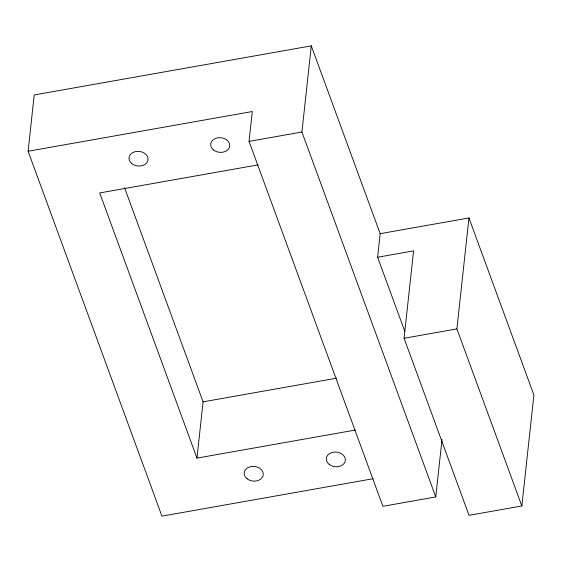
<?xml version="1.0" encoding="UTF-8"?>
<svg xmlns="http://www.w3.org/2000/svg" width="562" height="562" viewBox="0 0 562 562"><rect width="100%" height="100%" fill="white"/><g stroke="black" fill="none" stroke-linecap="round" stroke-linejoin="round"><path stroke-width="0.84" d="M373.203 478.705L161.94 516.134L28.1 151.241L34.212 94.957L311.285 45.866L380.172 233.68L377.615 257.241L404.802 331.369M355.381 430.042L196.974 458.107L203.086 401.837L124.546 187.708M441.999 439.554L435.768 496.934L382.891 506.299L249.05 141.399L252.296 111.522L28.1 151.241M435.768 496.934L301.927 132.028L311.285 45.866M380.172 233.68L468.954 217.951L533.9 395.023L521.845 505.976L469.024 515.333L404.078 338.261L413.569 250.87L377.615 257.241M521.845 505.976L456.899 328.903L468.954 217.951M249.05 141.399L301.927 132.028M258.113 164.87L99.706 192.935L196.974 458.107M404.078 338.261L456.899 328.903M203.086 401.837L336.526 378.191M247.14 478.789A9.554 7.327 6.2 0 0 262.988 475.93A9.554 7.327 6.2 0 0 251.066 466.601A9.554 7.327 6.2 0 0 247.14 478.789M329.22 464.402A9.554 7.327 6.2 0 0 345.082 461.585A9.554 7.327 6.2 0 0 333.203 452.227A9.554 7.327 6.2 0 0 329.22 464.402M213.609 150.019A9.554 7.327 6.2 0 0 229.472 147.209A9.554 7.327 6.2 0 0 217.592 137.845A9.554 7.327 6.2 0 0 213.609 150.019M131.417 163.282A9.554 7.327 6.2 0 0 147.574 161.406A9.554 7.327 6.2 0 0 136.587 151.424A9.554 7.327 6.2 0 0 131.417 163.282"/></g></svg>
